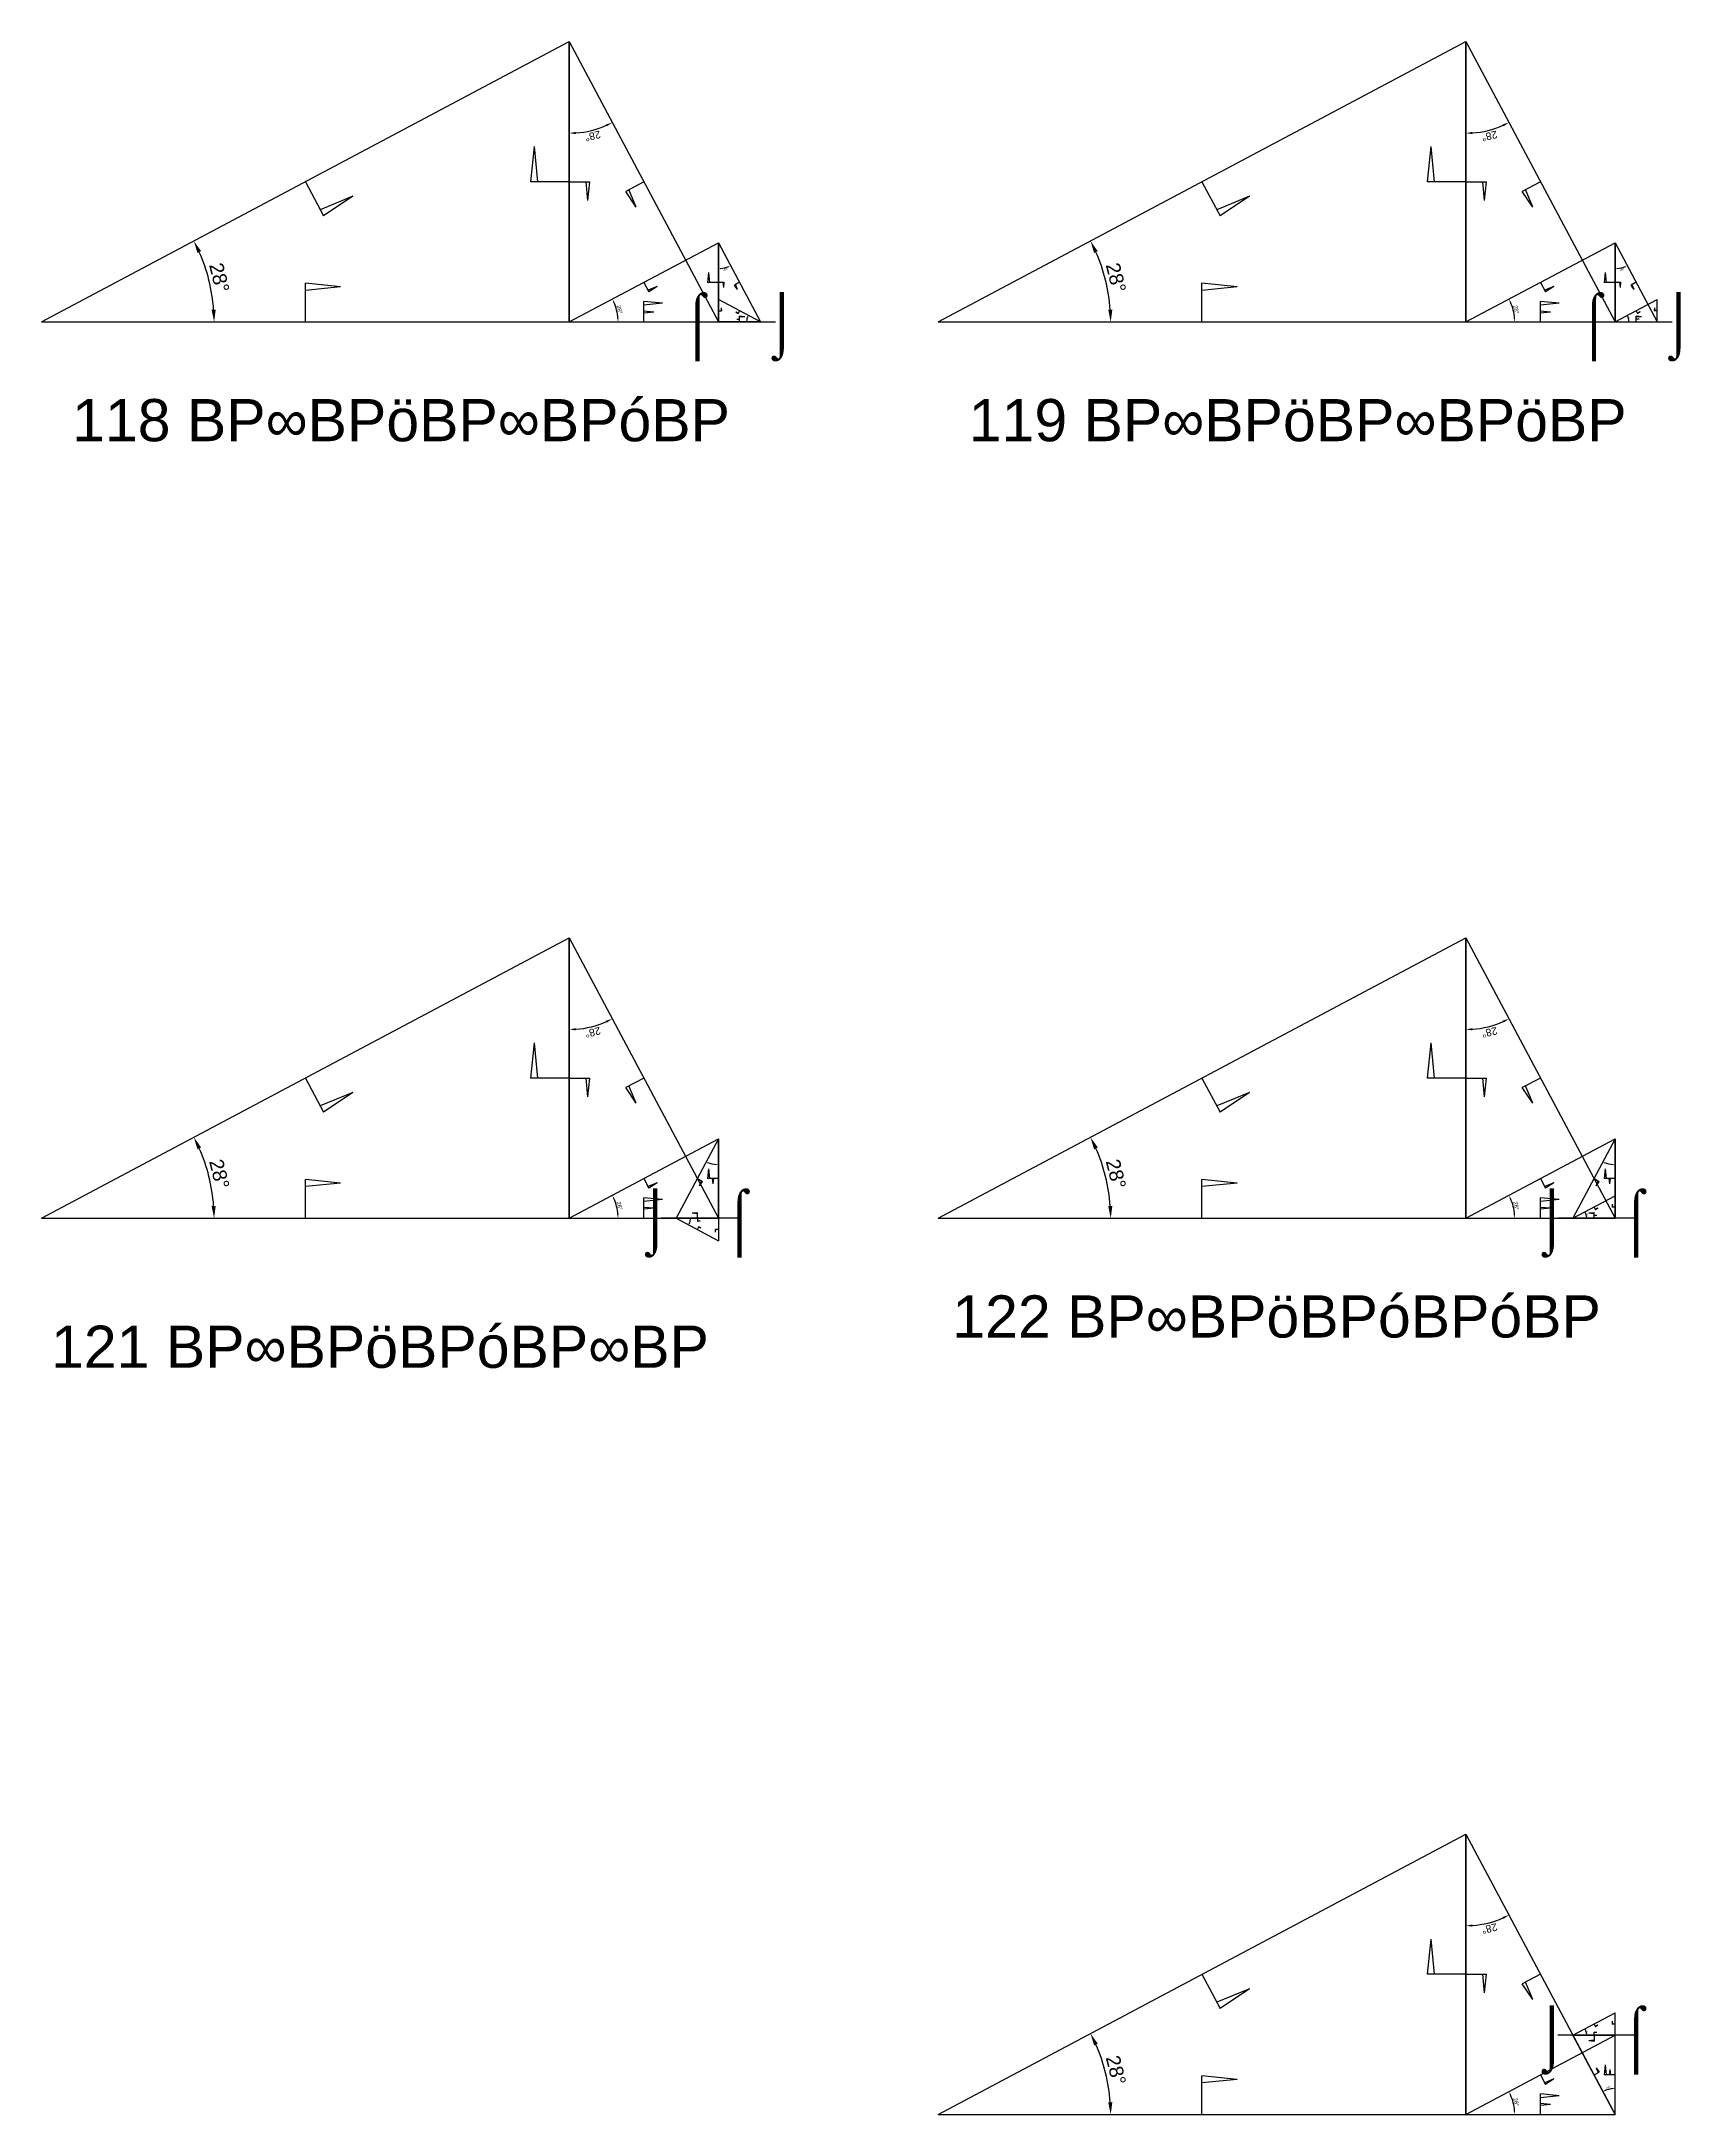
# Model space of a CAD drawing. Header units: millimetres. Extents: x 130908 to 599272, y -2842299 to 24518.
# Drawn here: x 207356 to 253939, y -1079219 to -1020278 of the extents above; entities that cross this region are included whole.
import ezdxf
from ezdxf.enums import TextEntityAlignment as Align

# ---------------------------------------------------------------- set-up
doc = ezdxf.new("R2010")
doc.units = ezdxf.units.MM
doc.header["$PDMODE"] = 35
doc.linetypes.add('DASHED', pattern=[19.05, 12.7, -6.35])
for name, color, linetype in [('BASE', 170, 'Continuous'), ('HYPOTENUSE', 20, 'Continuous'), ('PERPENDICULAR', 90, 'Continuous')]:
    doc.layers.add(name, color=color, linetype=linetype)
doc.styles.add('Arial', font='arial_0.ttf')
doc.dimstyles.new('ISO-25', dxfattribs={"dimtxt": 250, "dimasz": 100, "dimexe": 1.25, "dimexo": 0.625, "dimgap": 100, "dimtad": 1, "dimdec": 0, "dimtxsty": 'Arial', "dimcen": 2.5, "dimadec": 0, "dimazin": 0, "dimtfac": 1, "dimtdec": 0, "dimtmove": 0, "dimatfit": 3, "dimfxl": 1, "dimarcsym": 0})

# ---------------------------------------------------------------- blocks, each defined once
blk = doc.blocks.new('*D9')
at = {"color": 0, "lineweight": -2, "ltscale": 100, "transparency": 16777216}
blk.add_arc((0, 0), 4906, 4.08845, 23.91155, dxfattribs=at)
at = {"color": 0, "ltscale": 100, "transparency": 16777216}
for points in [[(4432, 1963), (4537, 2014), (4332, 2303)], [(4952, 352), (4835, 348), (4906, 0)]]:
    blk.add_solid(points, dxfattribs=at)
at = {"layer": 'Defpoints', "color": 0, "ltscale": 100, "transparency": 16777216}
for p in [(15000, 7976), (4841, 796), (0, 0), (0, 0), (15000, 0)]:
    blk.add_point(p, dxfattribs=at)
at = {"color": 0, "ltscale": 100, "transparency": 16777216, "insert": (5055, 1260), "char_height": 400, "attachment_point": 5, "rotation": 284, "style": 'Arial'}
blk.add_mtext('28°', dxfattribs=at)
blk = doc.blocks.new('SanjoyNathGeometrifyingTrigonometryFundamentalLockedSet')
at = {"color": 114, "linetype": 'DASHED', "ltscale": 100, "true_color": 0x139b48}
for p, q in [((14000, 4987.8), (13900, 3987.8)), ((14000, 4987.8), (14100, 3987.8)), ((15000, 3987.8), (13900, 3987.8))]:
    blk.add_line(p, q, dxfattribs=at)
at = {"color": 242, "linetype": 'DASHED', "ltscale": 100, "true_color": 0xcd2027}
for p, q in [((7500, 3987.8), (8016.4, 3016.6)), ((8852.4, 3574.3), (7922.5, 3193.2)), ((8852.4, 3574.3), (8016.4, 3016.6))]:
    blk.add_line(p, q, dxfattribs=at)
at = {"color": 159, "linetype": 'DASHED', "ltscale": 100, "true_color": 0x22346e}
for p, q in [((7500, 0), (7500, 1100)), ((8500, 1000), (7500, 1100)), ((8500, 1000), (7500, 900))]:
    blk.add_line(p, q, dxfattribs=at)
at = {"layer": 'BASE'}
blk.add_line((0, 0), (15000, 0), dxfattribs=at)
at = {"layer": 'HYPOTENUSE'}
blk.add_line((0, 0), (15000, 7975.6), dxfattribs=at)
at = {"layer": 'PERPENDICULAR'}
blk.add_line((15000, 0), (15000, 7975.6), dxfattribs=at)
at = {"color": 4, "ltscale": 100}
dim = blk.add_angular_dim_2l(base=(4841, 795.6), line1=((0, 0), (15000, 0)), line2=((0, 0), (15000, 7975.6)), dimstyle='ISO-25', override={"dimtxt": 400, "dimasz": 350, "dimgap": 100}, dxfattribs=at)
dim.commit()
dim.dimension.update_dxf_attribs({"geometry": '*D9', "text_midpoint": (5055.4, 1260.5)})

msp = doc.modelspace()

# ---------------------------------------------------------------- linework, layer by layer
at = {"linetype": 'DASHED', "ltscale": 70}
for p, q in [((225997, -1028254), (228395, -1028254)), ((251480, -1028254), (253878, -1028254)), ((227196, -1053737), (224799, -1053737)), ((252679, -1053737), (250281, -1053737)), ((252679, -1076965), (250281, -1076965))]:
    msp.add_line(p, q, dxfattribs=at)

# ---------------------------------------------------------------- block references
at = {"linetype": 'DASHED'}
for p in [(207356, -1028254), (232839, -1028254), (207356, -1053737), (232839, -1053737), (232839, -1079219)]:
    msp.add_blockref('SanjoyNathGeometrifyingTrigonometryFundamentalLockedSet', p, dxfattribs=at)
at = {"linetype": 'DASHED', "ltscale": 100}
for p, xscale, yscale, zscale, rotation in [((222356, -1020278), 0.531709431661479, 0.531709431661479, 0.531709431661479, 270), ((247839, -1020278), 0.531709431661479, 0.531709431661479, 0.531709431661479, 270), ((226597, -1025999), 0.150322189285358, 0.150322189285358, 0.150322189285358, 270), ((252080, -1025999), 0.150322189285358, 0.150322189285358, 0.150322189285358, 270), ((222356, -1045761), 0.531709431661479, 0.531709431661479, 0.531709431661479, 270), ((247839, -1045761), 0.531709431661479, 0.531709431661479, 0.531709431661479, 270), ((226597, -1051482), -0.150322189285358, 0.150322189285358, 0.150322189285358, 90), ((252080, -1051482), -0.150322189285358, 0.150322189285358, 0.150322189285358, 90), ((225398, -1053737), -0.07992772583102702, 0.07992772583102702, 0.07992772583102702, 180), ((247839, -1071244), 0.531709431661479, 0.531709431661479, 0.531709431661479, 270), ((252080, -1079219), 0.150322189285358, 0.150322189285358, 0.150322189285358, 90)]:
    msp.add_blockref('SanjoyNathGeometrifyingTrigonometryFundamentalLockedSet', p, dxfattribs=dict(at, xscale=xscale, yscale=yscale, zscale=zscale, rotation=rotation))
for p, xscale, yscale, zscale in [((222356, -1028254), 0.282714919717773, 0.282714919717773, 0.282714919717773), ((247839, -1028254), 0.282714919717773, 0.282714919717773, 0.282714919717773), ((227796, -1028254), -0.07992772583102702, 0.07992772583102702, 0.07992772583102702), ((252080, -1028254), 0.07992772583102702, 0.07992772583102702, 0.07992772583102702), ((222356, -1053737), 0.282714919717773, 0.282714919717773, 0.282714919717773), ((247839, -1053737), 0.282714919717773, 0.282714919717773, 0.282714919717773), ((250881, -1053737), 0.07992772583102702, 0.07992772583102702, 0.07992772583102702), ((250881, -1076965), 0.07992772583102702, 0.07992772583102702, 0.07992772583102702), ((247839, -1079219), 0.282714919717773, 0.282714919717773, 0.282714919717773)]:
    msp.add_blockref('SanjoyNathGeometrifyingTrigonometryFundamentalLockedSet', p, dxfattribs=dict(at, xscale=xscale, yscale=yscale, zscale=zscale))

# ---------------------------------------------------------------- texts
at = {"linetype": 'DASHED', "ltscale": 100, "style": 'Arial'}
for s, p in [('⌠', (225997, -1028254)), ('⌡', (228395, -1028254)), ('⌠', (251480, -1028254)), ('⌡', (253878, -1028254)), ('118 BP∞BPöBP∞BPóBP', (217576, -1031045)), ('119 BP∞BPöBP∞BPöBP', (243059, -1031045)), ('⌡', (224799, -1053737)), ('⌠', (227196, -1053737)), ('⌡', (250281, -1053737)), ('⌠', (252679, -1053737)), ('122 BP∞BPöBPóBPóBP', (242459, -1056528)), ('121 BP∞BPöBPóBP∞BP', (216977, -1057389)), ('⌡', (250281, -1076965)), ('⌠', (252679, -1076965))]:
    msp.add_text(s, height=1200, dxfattribs=at).set_placement(p, align=Align.MIDDLE_CENTER)

doc.saveas('drawing.dxf')
